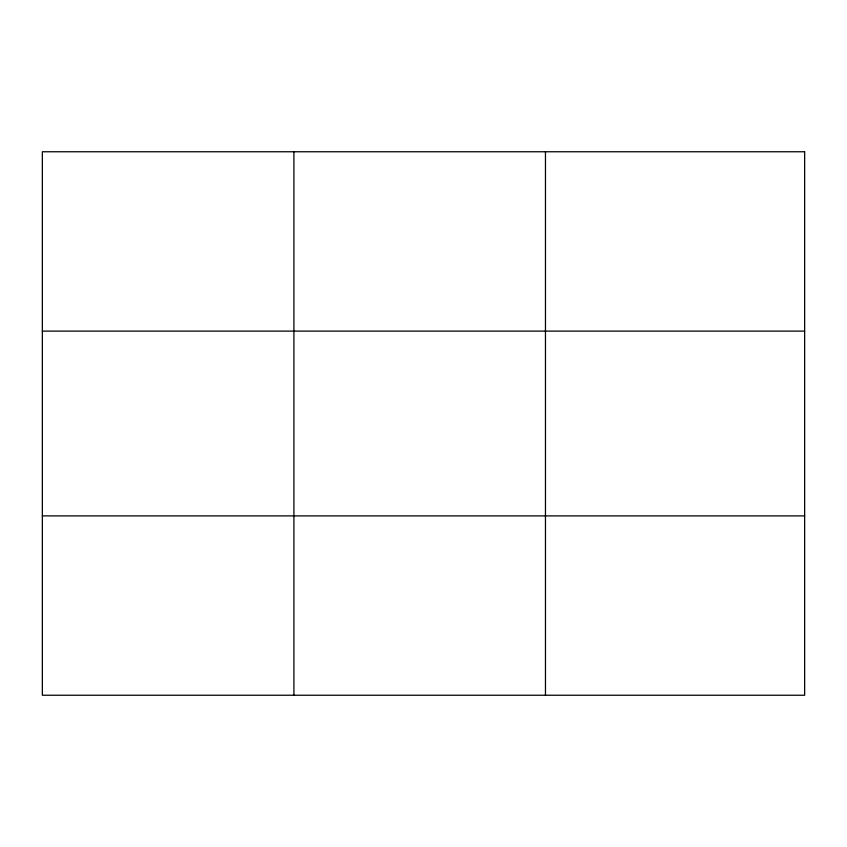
<?xml version="1.0" encoding="UTF-8"?>
<svg xmlns="http://www.w3.org/2000/svg" width="847" height="847" viewBox="0 0 847 847"><rect width="100%" height="100%" fill="white"/><g stroke="black" fill="none" stroke-linecap="round" stroke-linejoin="round"><path stroke-width="1.27" d="M293.909 695.239L293.909 151.761M545.468 695.239L545.468 151.761M42.35 331.113L804.65 331.113M42.35 515.887L804.65 515.887M804.65 151.761L804.65 695.239L42.35 695.239L42.35 151.761L804.65 151.761"/></g></svg>
